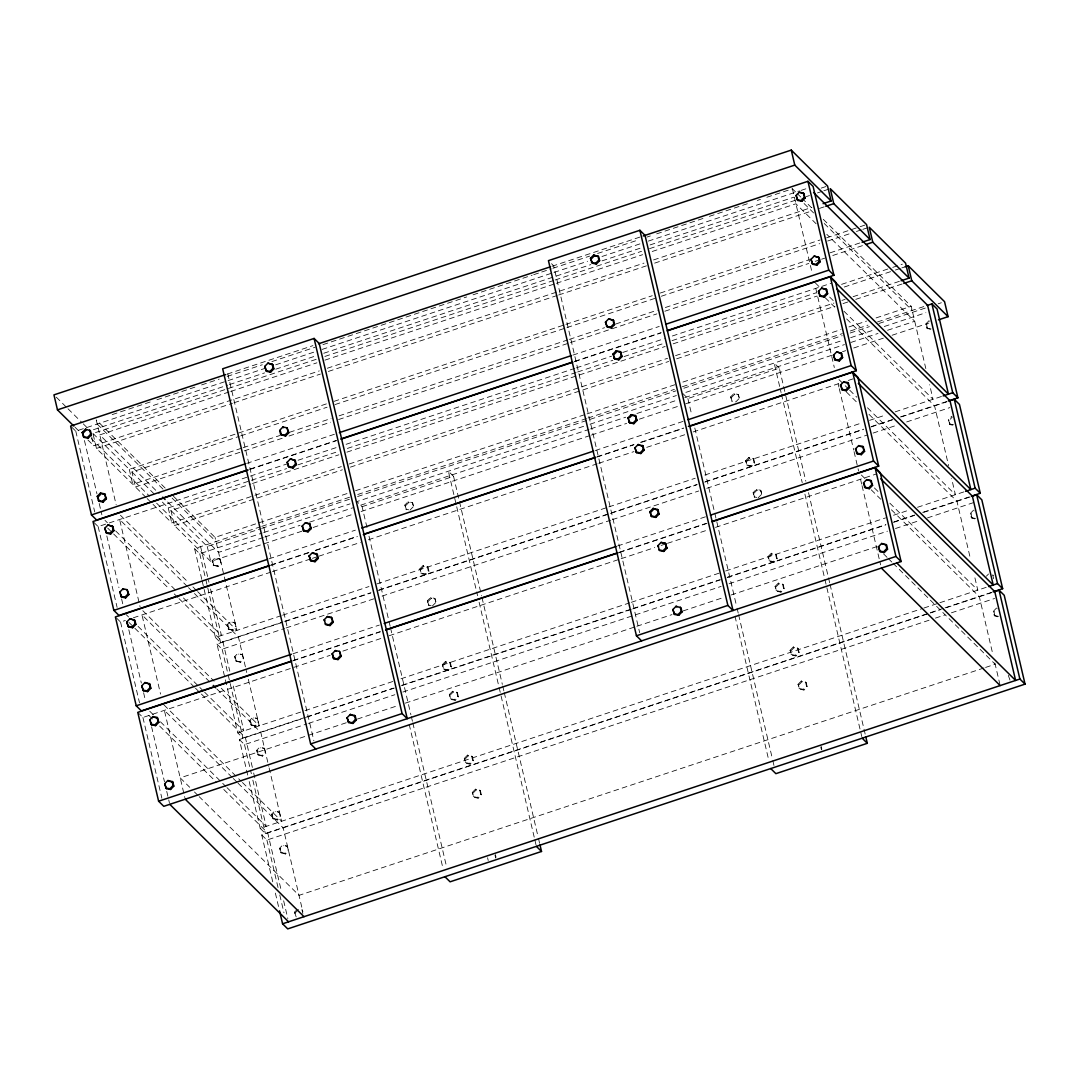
<?xml version="1.0" encoding="UTF-8"?>
<svg xmlns="http://www.w3.org/2000/svg" width="1079" height="1079" viewBox="0 0 1079 1079"><rect width="100%" height="100%" fill="white"/><g stroke="black" fill="none" stroke-linecap="round" stroke-linejoin="round"><path stroke-width="0.75" stroke-dasharray="5 3.75" d="M219.563 558.409L221.249 563.292L218.025 566.61L213.116 565.045L212.131 560.878L215.355 557.56L220.278 559.124L215.355 557.56M213.831 565.747L212.846 561.593L216.07 558.275M213.116 565.045L217.311 565.895L220.534 562.577M234.534 622.273L236.234 627.142L233.01 630.46L228.087 628.895L227.116 624.741L230.34 621.423L235.249 622.974L230.34 621.423M228.802 629.61L227.831 625.442L231.054 622.124M228.087 628.895L232.295 629.745L235.519 626.44M242.033 654.225L243.719 659.094L240.496 662.412L235.586 660.847L234.602 656.679L237.825 653.361L242.748 654.926L237.825 653.361M236.301 661.562L235.316 657.394L238.54 654.076M235.586 660.847L239.781 661.697L243.004 658.379M404.854 505.053L406.554 509.922L404.854 505.053L408.078 501.735L412.286 502.585L413.972 507.454L412.286 502.585M405.583 505.754L408.806 502.45L413.001 503.3M410.033 510.07L413.257 506.752M257.004 718.074L258.704 722.943L255.48 726.261L250.557 724.71L249.586 720.543L252.81 717.225L257.719 718.776L252.81 717.225M251.272 725.412L250.301 721.244L253.525 717.926M250.557 724.71L254.765 725.56L257.989 722.242M419.839 568.903L423.062 565.598L427.972 567.149L428.956 571.317L425.733 574.635L421.525 573.785L419.839 568.903L421.525 573.785M420.554 569.618L423.777 566.3L427.972 567.149M420.81 573.07L425.018 573.92L428.242 570.602L427.257 566.448M264.018 747.936L265.704 752.818L262.48 756.123L257.557 754.572L256.586 750.404L259.81 747.086L264.733 748.651L259.81 747.086M258.286 755.273L257.301 751.119L260.525 747.801M257.557 754.572L261.765 755.421L264.989 752.103M427.324 600.855L429.024 605.724L427.324 600.855L430.548 597.537L434.756 598.386L436.442 603.269L434.756 598.386M428.053 601.569L431.276 598.252L435.471 599.101M432.504 605.872L435.727 602.554M278.989 811.799L280.688 816.668L277.465 819.986L272.542 818.421L271.571 814.254L274.794 810.949L279.704 812.5L274.794 810.949M273.257 819.136L272.286 814.969L275.509 811.651M272.542 818.421L276.737 819.271L279.96 815.967M442.309 664.704L445.533 661.4L450.456 662.951L451.427 667.119L448.203 670.437L443.995 669.587L442.309 664.704L443.995 669.587M443.024 665.419L446.247 662.101L450.456 662.951M443.28 668.872L447.488 669.722L450.712 666.417L449.727 662.25M286.974 845.828L288.659 850.697L285.436 854.015L280.527 852.45L279.542 848.296L282.765 844.978L287.688 846.529L282.765 844.978M281.241 853.165L280.257 848.998L283.48 845.68M280.527 852.45L284.721 853.314L287.945 849.996M730.645 396.897L732.344 401.766L730.645 396.897L733.868 393.579L738.076 394.428L739.762 399.297L738.076 394.428M731.36 397.598L734.583 394.294L738.791 395.143M449.309 694.579L452.533 691.261L457.456 692.826L458.427 696.98L455.203 700.298L451.009 699.448L449.309 694.579L451.009 699.448M450.024 695.281L453.247 691.976L457.456 692.826M739.048 398.596L735.824 401.914L731.629 401.064M450.294 698.747L454.488 699.597L457.712 696.279L456.741 692.111M294.527 912.146L296.212 917.015L294.527 912.146L297.75 908.828M295.241 912.861L298.465 909.543M745.629 460.746L748.853 457.429L753.762 458.993L754.747 463.161L751.524 466.479L747.315 465.629L745.629 460.746L747.315 465.629M746.344 461.461L749.568 458.143L753.762 458.993M464.294 758.429L467.517 755.111L472.427 756.676L473.411 760.843L470.188 764.161L465.98 763.312L464.294 758.429L465.98 763.312M465.009 759.144L468.232 755.826L472.427 756.676M746.601 464.914L750.809 465.764L754.032 462.446L753.048 458.278M465.265 762.597L469.473 763.446L472.696 760.129L471.712 755.974M753.115 492.698L754.814 497.567L753.115 492.698L756.339 489.38L760.547 490.23L762.233 495.113L760.547 490.23M753.83 493.413L757.053 490.095L761.261 490.945M930.368 329.365L926.848 328.097L925.863 323.929L929.086 320.611M758.294 497.716L761.518 494.398M927.562 328.798L926.591 324.644L929.815 321.326M472.278 792.458L475.502 789.154L480.411 790.705L481.396 794.872L478.172 798.19L473.964 797.341L472.278 792.458L473.964 797.341M472.993 793.173L476.217 789.855L480.411 790.705M473.249 796.626L477.444 797.475L480.668 794.171L479.696 790.003M768.1 556.548L771.323 553.244L776.233 554.795L777.217 558.962L773.994 562.28L769.786 561.431L768.1 556.548L769.786 561.431M768.814 557.263L772.038 553.945L776.233 554.795M769.071 560.716L773.279 561.566L776.502 558.248L775.518 554.093M775.1 586.423L778.323 583.105L783.246 584.67L784.217 588.824L780.994 592.142L776.799 591.292L775.1 586.423L776.799 591.292M775.814 587.124L779.038 583.82L783.246 584.67M776.084 590.591L780.279 591.44L783.502 588.122L782.531 583.955M950.033 424.613L948.333 419.731L951.557 416.413L952.285 417.128L949.061 420.446L950.033 424.613L954.227 425.463M790.084 650.273L793.308 646.955L798.217 648.519L799.202 652.687L795.978 656.005L791.77 655.155L790.084 650.273L791.77 655.155M790.799 650.988L794.023 647.67L798.217 648.519M791.055 654.44L795.25 655.29L798.473 651.972L797.502 647.805M798.055 684.302L801.279 680.997L806.202 682.548L807.173 686.716L803.949 690.034L799.755 689.184L798.055 684.302L799.755 689.184M798.77 685.017L802.007 681.699L806.202 682.548M974.809 518.891L971.302 517.623L970.318 513.456L973.541 510.138M972.017 518.325L971.033 514.157L974.256 510.853M799.04 688.469L803.235 689.319L806.458 686.001L805.487 681.847M986.368 576.199L988.526 574.001M997.778 616.783L994.258 615.502L993.287 611.348L996.51 608.03M994.973 616.217L994.002 612.049L997.225 608.731M227.359 374.049L312.95 345.631M552.043 266.257L640.009 237.056M112.203 414.606L150.534 401.874M156.914 399.756L195.232 387.037M201.625 384.92L219.185 379.08M227.17 376.436L262.291 364.769M271.881 361.6L314.987 347.276M322.972 344.633L466.681 296.927M473.061 294.81L532.136 275.185M533.741 274.659L540.12 272.542M541.725 272.016L551.302 268.833M552.893 268.293L589.62 256.114M597.604 253.457L639.119 239.673M647.103 237.029L650.3 235.964M656.679 233.846L702.982 218.471M709.375 216.353L750.89 202.569M757.269 200.451L760.466 199.386M766.859 197.268L792.404 188.785L795.965 192.318M71.659 427.109L75.786 431.182L266.108 367.993M275.711 364.81L315.688 351.538M322.095 349.421L552.394 272.96M553.999 272.421L587.583 261.28M601.974 256.492L640.36 243.746M648.358 241.103L799.552 190.902M801.09 190.39L808.805 187.827M93.455 429.712L227.804 385.109M229.395 384.583L264.584 372.902M275.779 369.18L315.769 355.908M323.767 353.251L590.86 264.584M602.055 260.862L642.045 247.59M650.044 244.933L793.982 197.147M821.173 188.124L825.974 186.532M241.521 448.23L132.771 484.336L96.463 448.432L92.942 433.434L316.862 359.105M324.86 356.448L553.567 280.513M555.159 279.987L641.533 251.313M649.531 248.656L795.075 200.343M806.269 196.621L809.466 195.555M817.464 192.912L822.265 191.32M823.857 190.781L828.659 189.189M229.085 391.96L99.754 434.904L159.166 493.642M230.69 391.434L316.916 362.814M324.887 360.157L554.822 283.831M556.413 283.291L642.639 254.671M652.215 251.488L795.911 203.783L816.115 223.758M87.912 439.976L93.779 445.775L319.29 370.906M327.288 368.249L643.961 263.114M653.55 259.931L811.894 207.37M96.463 448.432L232.417 403.303M234.008 402.764L320.382 374.089M328.367 371.446L557.088 295.511M558.679 294.985L646.645 265.771M654.643 263.128L811.381 211.093M819.379 208.436L824.181 206.844M92.942 433.434L129.251 469.338L327.571 403.492M333.977 401.375L564.277 324.914M565.882 324.388L652.242 295.713M660.24 293.056L820.188 239.956M826.581 237.839L858.56 227.21M860.165 226.684L864.967 225.093M146.002 497.419L135.455 486.993L131.948 471.995L239.106 436.415M240.698 435.889L327.072 407.215M335.056 404.558L565.369 328.097M566.974 327.571L654.94 298.37M661.333 296.239L819.676 243.679M827.674 241.022L850.063 233.59M856.456 231.472L861.258 229.867M862.849 229.341L867.651 227.75M243.126 447.691L279.906 435.484M289.509 432.301L331.091 418.49M339.089 415.833L567.797 339.912M569.402 339.372L604.591 327.692M615.785 323.983L657.367 310.172M665.365 307.515L809.304 259.729M830.102 252.823L860.489 242.735M135.455 486.993L242.613 451.413M244.218 450.887L282.604 438.141M288.997 436.024L330.579 422.213M338.577 419.556L568.889 343.095M570.494 342.569L656.855 313.895M664.853 311.238L808.791 263.451M815.198 261.334L819.986 259.742M821.591 259.203L824.788 258.137M832.786 255.494L863.173 245.405M246.605 463.43L334.571 434.217M572.882 355.112L659.242 326.438M250.166 469.055L336.527 440.38M574.837 361.276L661.198 332.602M249.748 469.473L336.108 440.798M574.419 361.694L660.78 333.02M94.035 522.533L98.162 526.619L288.498 463.43M298.087 460.247L336.473 447.502M346.076 444.319L574.783 368.384M576.375 367.858L611.564 356.178M622.758 352.455L664.34 338.644M672.338 336.001L831.194 283.264M162.389 502.113L168.243 507.899L249.815 480.816M251.42 480.29L286.596 468.61M297.804 464.887L337.781 451.615M347.384 448.432L576.092 372.498M577.683 371.972L612.872 360.292M624.067 356.569L664.057 343.297M672.055 340.64L815.994 292.854M841.58 284.357L891.16 267.902M892.765 267.363L902.354 264.18M301.931 531.192L210.756 561.458L174.461 525.554L170.941 510.556L250.908 484.012M252.499 483.473L338.873 454.798M346.872 452.155L665.15 346.48M673.148 343.837L817.086 296.051M844.277 287.014L893.857 270.559M895.449 270.033L900.25 268.428M901.855 267.902L905.052 266.837M153.029 504.365L171.763 522.897L253.336 495.814M254.927 495.288L341.301 466.614M349.299 463.957L667.577 358.295M675.562 355.638L833.905 303.078M841.903 300.421L845.1 299.355M853.098 296.698L899.481 281.295M174.461 525.554L342.394 469.797M350.392 467.14L668.656 361.478M676.654 358.821L834.998 306.261M842.996 303.604L847.797 302.012M855.782 299.355L902.165 283.966M173.463 496.259L215.045 537.382L347.573 493.386M355.557 490.729L585.479 414.403M587.084 413.877L674.901 384.717M682.886 382.074L840.959 329.594M848.93 326.937L866.504 321.11M876.081 317.927L911.202 306.274L925.822 368.586M201.786 579.356L194.598 548.658L260.16 526.889M261.765 526.363L349.731 497.163M357.729 494.506L586.437 418.571M588.042 418.045L674.402 389.371M682.4 386.714L842.335 333.627M850.333 330.97L867.934 325.13M877.524 321.933L925.512 306.004M170.941 510.556L207.249 546.46L260.026 528.939M261.617 528.4L349.583 499.199M357.581 496.542L675.859 390.881M683.857 388.224L842.2 335.663M850.198 333.006L869.391 326.64M878.98 323.457L926.969 307.515M938.164 303.806L941.36 302.74M194.598 548.658L199.75 553.77L262.13 533.053M263.721 532.527L350.095 503.853M583.604 426.326L356.947 501.573L362.099 506.685L367.48 529.614M589.997 424.209L676.371 395.534M685.88 392.378L842.699 340.317M850.697 337.66L874.691 329.702M884.281 326.505L925.863 312.708M263.276 537.531L218.565 552.381L166.287 500.683M264.868 537.005L300.002 525.338M309.579 522.169L352.685 507.845M360.669 505.201L588.999 429.402M590.591 428.876L625.726 417.209M636.893 413.5L676.816 400.242M684.801 397.598L844.466 344.592M850.859 342.461L877.996 333.451M887.585 330.268L914.722 321.259L826.811 234.332M362.099 506.685L453.544 476.325L481.585 595.905M682.737 393.417L687.889 398.529L779.321 368.168L805.838 481.207M313.126 527.469L353.103 514.197M361.101 511.54L589.808 435.619M591.413 435.08L626.602 423.4M639.388 419.151L677.774 406.405M685.772 403.762L832.921 354.91M842.51 351.714L845.707 350.662M853.705 348.004L884.092 337.916M892.09 335.259L928.884 323.053M268.981 558.855L355.355 530.18M595.257 450.536L683.223 421.336M270.95 565.018L309.336 552.273M315.729 550.155L357.311 536.344M597.213 456.7L634.007 444.494M640.4 442.363L683.587 428.026M270.532 565.436L308.918 552.691M315.311 550.573L356.893 536.762M596.808 457.118L633.589 444.912M641.587 442.255L683.169 428.444M116.424 617.957L120.551 622.043L125.353 620.452M133.351 617.795L270.896 572.126M272.488 571.6L310.873 558.855M312.478 558.329L317.28 556.737M318.871 556.198L360.453 542.4M368.452 539.743L597.159 463.808M598.764 463.282L633.953 451.602M646.739 447.353L685.125 434.608M693.123 431.951L838.666 383.638M848.269 380.455L853.57 378.689M202.164 580.974L215.436 637.514L281.012 615.745M282.604 615.205L368.978 586.544M376.962 583.887L607.275 507.427M608.88 506.887L695.24 478.226M704.843 475.03L861.581 422.995M869.58 420.351L885.562 415.037M895.165 411.854L941.549 396.452M215.436 637.514L220.588 642.612L282.968 621.909M284.559 621.369L370.933 592.708M378.931 590.051L697.209 484.39M705.207 481.733L863.537 429.159M871.535 426.515L892.333 419.61M900.318 416.953L946.701 401.55M305.344 717.333L242.977 738.049L237.812 732.938L216.973 644.096L370.515 593.126M378.513 590.469L608.826 514.009M610.417 513.469L696.791 484.808M704.789 482.151L863.119 429.577M871.117 426.92L893.506 419.488M901.504 416.845L946.917 401.766M216.973 644.096L222.139 649.194L284.505 628.491M286.11 627.951L374.076 598.751M382.074 596.094L610.781 520.172M612.386 519.633L698.747 490.972M706.745 488.315L866.68 435.215M873.073 433.084L897.067 425.126M906.67 421.943L949.844 407.606M292.975 653.753L379.336 625.078M617.647 545.961L705.612 516.76M293.326 660.442L379.7 631.781M619.602 552.124L705.963 523.463M292.908 660.861L380.874 631.66M619.184 552.542L707.15 523.342M137.775 712.369L142.927 717.468L330.066 655.344M342.852 651.096L381.238 638.363M389.236 635.706L619.548 559.246M621.14 558.706L654.737 547.566M661.13 545.434L665.932 543.843M667.523 543.317L707.514 530.045M715.512 527.388L875.959 474.113M237.812 732.938L303.388 711.169M304.993 710.643L392.958 681.442M400.956 678.785L629.664 602.851M631.255 602.325L719.221 573.124M725.627 570.993L885.562 517.893M893.56 515.249L909.557 509.935M917.541 507.278L964.666 491.633M306.949 716.807L393.309 688.132M401.307 685.475L631.62 609.015M633.225 608.489L719.585 579.814M727.583 577.157L885.926 524.596M893.925 521.939L914.709 515.034M922.707 512.377L969.09 496.987M247.698 775.059L239.363 739.52L304.939 717.751M306.53 717.225L394.496 688.024M402.494 685.367L631.202 609.433M632.807 608.907L720.772 579.706M727.165 577.575L885.508 525.014M893.506 522.357L914.291 515.452M923.894 512.269L970.277 496.866M239.363 739.52L244.515 744.618L306.895 723.915M308.486 723.389L394.86 694.714M402.858 692.057L721.136 586.396M729.121 583.739L887.464 531.178M895.462 528.521L919.456 520.55M927.454 517.907L973.838 502.504M346.265 722.755L180.206 777.878L189.715 787.279M357.432 719.046L397.355 705.787M405.34 703.144L635.261 626.805M636.853 626.279L671.988 614.612M683.169 610.903L724.683 597.119M731.063 595.001L876.364 546.77M249.209 781.52L260.201 828.375L922.343 608.543M923.934 608.016L938.325 603.242M939.93 602.702L987.905 586.774M260.201 828.375L265.353 833.474L929.1 613.115M930.691 612.589L943.491 608.34M945.096 607.814L991.466 592.411M272.731 881.799L261.738 834.957L928.682 613.533M930.273 613.007L939.876 609.824M946.27 607.693L991.682 592.627M261.738 834.957L266.904 840.055L929.046 620.236M935.439 618.105L945.029 614.922M951.435 612.805L994.609 598.467M983.994 667.955L299.018 895.354L199.21 796.68M985.586 667.429L995.175 664.246L892.994 563.211M926.848 328.097L931.042 328.947M949.318 423.899L953.512 424.748M971.302 517.623L975.497 518.473M754.1 496.866L756.892 497.432M994.258 615.502L998.453 616.352M405.839 509.221L408.631 509.787M428.309 605.022L431.114 605.589M797.152 193.492L800.712 197.012M801.899 198.185L811.408 207.586M823.29 219.334L911.202 306.274M804.071 203.526L813.579 212.927M824.262 223.501L912.187 310.428M925.863 323.929L926.591 324.644M815.4 282.981L818.974 286.501M829.657 297.076L833.231 300.596M843.913 311.17L933.025 399.284L929.612 384.744M825.26 297.777L834.768 307.178M846.651 318.925L934.562 405.866L948.589 465.629M948.333 419.731L949.061 420.446M838.976 379.579L848.485 388.979M849.672 390.153L856.793 397.207M867.489 407.781L955.401 494.708L951.624 478.55M970.318 513.456L971.033 514.157M846.462 392.041L858.344 403.789M869.027 414.363L956.952 501.29L970.21 557.83M993.435 575.552L992.72 574.851L993.705 579.005M779.321 368.168L774.169 363.07L781.088 392.554M861.352 475.003L864.926 478.536M874.422 487.937L877.996 491.458M889.878 503.205L977.79 590.146L974.377 575.606M871.212 489.812L880.72 499.213M891.416 509.787L979.327 596.727L992.977 654.872M993.287 611.348L994.002 612.049M733.868 393.579L734.583 394.294M883.485 553.81L887.059 557.344M888.246 558.517L891.807 562.038M1009.957 680.067L1008.258 675.198M754.032 462.446L754.747 463.161M748.853 457.429L749.568 458.143M551.544 263.694L553.608 265.744L639.672 632.685M750.809 465.764L751.524 466.479M756.339 489.38L757.053 490.095M771.323 553.244L772.038 553.945M776.502 558.248L777.217 558.962M773.279 561.566L773.994 562.28M778.323 583.105L779.038 583.82M783.502 588.122L784.217 588.824M780.279 591.44L780.994 592.142M793.308 646.955L794.023 647.67M798.473 651.972L799.202 652.687M795.25 655.29L795.978 656.005M801.279 680.997L802.007 681.699M806.458 686.001L807.173 686.716M803.235 689.319L803.949 690.034M453.544 476.325L448.378 471.226L477.579 595.729M408.078 501.735L408.806 502.45M423.062 565.598L423.777 566.3M428.242 570.602L428.956 571.317M425.018 573.92L425.733 574.635M430.548 597.537L431.276 598.252M450.712 666.417L451.427 667.119M445.533 661.4L446.247 662.101M447.488 669.722L448.203 670.437M452.533 691.261L453.247 691.976M457.712 696.279L458.427 696.98M454.488 699.597L455.203 700.298M467.517 755.111L468.232 755.826M472.696 760.129L473.411 760.843M469.473 763.446L470.188 764.161M475.502 789.154L476.217 789.855M480.668 794.171L481.396 794.872M165.154 488.045L96.247 419.906L116.168 504.837M477.444 797.475L478.172 798.19M97.218 424.074L164.939 491.026M172.074 498.08L216.029 541.55M56.297 397.193L66.831 407.619M68.004 408.779L82.058 422.671M83.231 423.831L86.738 427.297M131.948 471.995L155.363 495.153M91.297 438.587L149.509 496.151M156.63 503.205L200.6 546.675L208.935 582.215M217.311 565.895L218.025 566.61M212.131 560.878L212.846 561.593M75.031 427.244L80.885 433.03M147.176 498.579L151.856 503.205M120.43 515.263L188.151 582.228M192.912 586.922L196.472 590.456M197.659 591.629L236.867 630.392L215.045 537.382M227.116 624.741L227.831 625.442M232.295 629.745L233.01 630.46M187.328 586.463L119.607 519.498L140.068 606.735M188.515 587.637L193.262 592.331M194.449 593.504L238.405 636.974L246.74 672.514M105 520.388L107.374 522.735M115.696 530.962L176.282 590.874M183.417 597.928L221.438 635.518L210.445 588.675M107.738 528.144L112.486 532.851M113.673 534.024L169.511 589.228M174.272 593.936L177.833 597.456M179.02 598.629L222.975 642.099L229.8 671.178M234.602 656.679L235.316 657.394M239.781 661.697L240.496 662.412M142.819 610.701L214.101 681.186M221.235 688.227L259.243 725.83L248.264 678.974M254.765 725.56L255.48 726.261M249.586 720.543L250.301 721.244M209.704 681.888L141.983 614.922L160.555 694.08M216.839 688.941L260.794 732.412L268.752 766.333M126.203 614.639L128.576 616.999M138.072 626.386L198.671 686.311M199.858 687.485L203.418 691.005M204.605 692.178L243.814 730.955L232.821 684.099M128.927 622.394L133.675 627.101M134.875 628.275L194.274 687.013M195.461 688.186L200.208 692.893M201.395 694.067L245.365 737.523L252.553 768.221M256.586 750.404L257.301 751.119M261.765 755.421L262.48 756.123M164.008 704.951L241.237 781.317M242.424 782.491L281.632 821.254L270.64 774.412M271.571 814.254L272.286 814.969M276.737 819.271L277.465 819.986M232.093 777.325L164.372 710.36L184.833 797.583M233.28 778.499L236.84 782.019M238.027 783.192L283.17 827.836L302.875 911.836M149.765 711.25L153.326 714.77M160.461 721.824L225.808 786.429M226.995 787.616L266.203 826.379L252.931 769.84M148.929 715.485L152.503 719.005M159.625 726.059L216.65 782.437M223.785 789.491L267.74 832.961L280.999 889.501M279.542 848.296L280.257 848.998M284.721 853.314L285.436 854.015M194.463 791.973L198.023 795.506M302.659 910.393L301.945 909.678L302.929 913.846M994.865 662.951L999.788 683.924M792.404 188.785L812.325 273.729M815.764 288.376L834.323 367.534M838.14 383.814L838.896 387.037M839.273 388.656L853.678 450.037M854.055 451.656L858.601 471.051M860.529 479.238L861.662 484.093M862.04 485.698L880.612 564.856M808.535 492.671L828.119 576.213M828.51 577.858L829.657 582.768M830.048 584.4L865.398 735.109M781.466 394.186L802.223 482.65M804.907 494.115L824.504 577.67M824.882 579.302L861.77 736.566M821.173 746.412L821.834 749.177M820.782 747.086L821.443 749.865M687.889 398.529L691.733 414.902M694.809 428.012L736.687 606.573M737.078 608.205L738.225 613.115M738.616 614.76L772.416 758.915M772.807 760.56L773.953 765.47M734.988 616.217L768.801 760.371M481.976 597.55L502.342 684.369M502.72 686.015L503.866 690.924M504.257 692.556L538.07 836.724M538.448 838.356L539.608 843.265M479.116 602.271L498.714 685.826M499.091 687.458L534.442 838.167M534.833 839.813L535.98 844.722M495.396 854.568L496.043 857.346M495.005 855.242L495.652 858.021M487.573 857.711L488.221 860.489M369.018 536.169L388.615 619.71M388.993 621.356L390.153 626.265M390.531 627.911L410.897 714.73M411.288 716.362L412.434 721.285M412.825 722.917L446.639 867.071M409.197 724.373L442.633 866.882M227.817 373.9L313.881 740.841M269.13 767.951L270.263 772.793M207.249 546.46L210.756 561.458M283.656 900.803L287.823 918.58M199.75 553.77L220.588 642.612M222.139 649.194L227.817 673.431M228.195 675.036L242.977 738.049M244.515 744.618L251.34 773.697M252.85 780.157L265.353 833.474M266.904 840.055L278.261 888.516M279.785 894.977L283.952 912.753M275.374 893.102L279.164 909.26M168.243 507.899L171.763 522.897M129.251 469.338L132.771 484.336M91.661 436.779L93.779 445.775M84.445 440.502L96.948 493.804M99.214 503.502L101.871 514.804M106.821 535.926L118.946 587.623M121.603 598.926L122.736 603.781M128.819 629.745L141.336 683.047M143.601 692.745L145.112 699.205M151.586 726.787L164.467 781.709M166.746 791.406L169.39 802.709M75.786 431.182L94.736 511.959M98.162 526.619L117.112 607.383M120.551 622.043L139.501 702.807M142.927 717.468L161.877 798.244"/><path stroke-width="1.5" d="M82.287 432.49L85.511 429.172L90.434 430.737L91.405 434.891L88.181 438.209L83.987 437.359L82.287 432.49L83.987 437.359M83.002 433.192L86.226 429.887L85.511 429.172M83.272 436.658L87.466 437.508L90.69 434.19L89.719 430.022M97.272 496.34L100.495 493.022L104.69 493.872L106.389 498.754L103.166 502.072L98.958 501.222L97.272 496.34L97.987 497.055L101.21 493.737L100.495 493.022M98.243 500.508L102.451 501.357L105.675 498.039L104.69 493.872M104.757 528.292L107.981 524.974L112.904 526.539L113.875 530.706L110.651 534.011L106.457 533.161L104.757 528.292L106.133 531.772M264.692 366.455L267.929 363.137L272.839 364.702L273.823 368.87L270.6 372.174L266.392 371.324L264.692 366.455L266.068 369.935M105.742 532.46L109.937 533.309L113.16 529.991L112.189 525.824M265.677 370.623L269.871 371.473L273.095 368.155L272.124 363.987M119.742 592.142L122.966 588.837L127.16 589.687L128.86 594.556L125.636 597.874L121.428 597.024L119.742 592.142L120.457 592.857M282.9 427.001L279.677 430.305L280.648 434.473L285.571 436.037L288.794 432.719L287.095 427.85L282.9 427.001L283.615 427.702M120.713 596.309L124.921 597.159L128.145 593.841L127.16 589.687M280.648 434.473L284.856 435.323L288.08 432.018L287.095 427.85M126.742 622.017L129.966 618.699L134.888 620.263L135.86 624.417L132.636 627.735L128.441 626.886L126.742 622.017L128.441 626.886M287.176 462.257L290.399 458.939L295.309 460.504L296.293 464.671L293.07 467.989L288.862 467.14L287.176 462.257L288.538 465.75M127.727 626.184L131.921 627.034L135.145 623.716L134.174 619.548M288.147 466.425L292.342 467.274L295.565 463.957L294.594 459.789M141.727 685.866L144.95 682.548L149.86 684.113L150.844 688.281L147.621 691.599L143.413 690.749L141.727 685.866L143.413 690.749M302.147 526.12L305.37 522.802L309.565 523.652L311.265 528.521L308.041 531.839L303.846 530.989L302.147 526.12L302.862 526.822M142.698 690.034L146.906 690.884L150.129 687.566L149.145 683.398M303.118 530.275L307.326 531.138L310.55 527.82L309.565 523.652M590.483 258.299L593.706 254.981L598.629 256.546L599.6 260.713L596.377 264.018L592.182 263.168L590.483 258.299L591.858 261.779M591.198 259L594.421 255.696L597.226 256.262M149.698 719.895L152.921 716.591L157.129 717.441L158.829 722.31L155.592 725.627L151.397 724.778L149.698 719.895L150.426 720.61M309.147 555.982L312.37 552.664L317.293 554.228L318.265 558.396L315.041 561.7L310.846 560.851L309.147 555.982L310.846 560.851M591.467 262.467L595.662 263.316L598.885 259.999L597.914 255.831M150.682 724.063L154.877 724.913L158.1 721.595L157.129 717.441M310.132 560.149L314.326 560.999L317.55 557.681L316.579 553.514M605.467 322.149L608.691 318.844L613.6 320.396L614.585 324.563L611.361 327.881L607.153 327.031L605.467 322.149L606.83 325.642M164.682 783.759L167.906 780.441L172.829 782.005L173.8 786.159L170.576 789.477L166.368 788.628L164.682 783.759L166.368 788.628M324.132 619.832L327.355 616.527L331.55 617.377L333.249 622.246L330.026 625.564L325.818 624.714L324.132 619.832L324.846 620.546M606.438 326.317L610.647 327.166L613.87 323.848L612.885 319.694M165.653 787.926L169.862 788.776L173.085 785.458L172.1 781.29M325.103 623.999L329.311 624.849L332.534 621.544L331.55 617.377M612.953 354.101L616.176 350.783L620.385 351.633L622.07 356.515L618.847 359.833L614.652 358.983L612.953 354.101L613.668 354.816L616.905 351.498L616.176 350.783M613.938 358.268L618.132 359.118L621.356 355.8L620.385 351.633M332.116 653.874L335.34 650.556L339.534 651.406L341.234 656.275L338.01 659.593L333.802 658.743L332.116 653.874L332.831 654.575M333.087 658.028L337.282 658.878L340.519 655.573L339.534 651.406M796.032 195.542L799.256 192.224L803.45 193.074L805.15 197.943L801.926 201.26L797.718 200.411L796.032 195.542L796.747 196.243M797.003 199.696L801.198 200.559L804.421 197.241L803.45 193.074M627.938 417.964L631.161 414.646L635.356 415.496L637.055 420.365L633.832 423.683L629.623 422.833L627.938 417.964L628.652 418.665M629.731 417.56L631.876 415.348L636.07 416.197M628.909 422.118L633.117 422.968L636.34 419.664L635.356 415.496M347.087 717.724L350.311 714.406L355.234 715.97L356.205 720.138L352.981 723.443L348.787 722.593L347.087 717.724L348.787 722.593M348.058 721.891L352.267 722.741L355.49 719.423L354.519 715.256M811.003 259.392L814.227 256.074L819.15 257.638L820.121 261.806L816.897 265.11L812.703 264.261L811.003 259.392L812.703 264.261M634.938 447.825L638.161 444.508L643.084 446.072L644.055 450.24L640.832 453.544L636.637 452.694L634.938 447.825L636.637 452.694M811.974 263.559L816.183 264.409L819.406 261.091L818.421 256.923M635.922 451.993L640.117 452.843L643.34 449.525L642.369 445.357M818.502 291.343L821.726 288.026L826.635 289.59L827.62 293.744L824.396 297.062L820.188 296.212L818.502 291.343L820.188 296.212M819.474 295.511L823.668 296.361L826.892 293.043L825.921 288.875M649.922 511.675L653.146 508.371L658.055 509.922L659.04 514.09L655.816 517.407L651.608 516.558L649.922 511.675L651.608 516.558M650.637 512.39L653.861 509.072L658.055 509.922M650.893 515.843L655.101 516.693L658.325 513.375L657.34 509.221M833.474 355.193L836.697 351.875L841.62 353.44L842.591 357.608L839.368 360.925L835.173 360.076L833.474 355.193L835.173 360.076M657.893 545.718L661.117 542.4L665.325 543.25L667.024 548.119L663.787 551.436L659.593 550.587L657.893 545.718L658.622 546.419M834.445 359.361L838.653 360.211L841.876 356.893L840.905 352.739M658.878 549.872L663.072 550.722L666.296 547.417L665.325 543.25M840.474 385.068L843.697 381.75L847.905 382.6L849.591 387.469L846.368 390.787L842.173 389.937L840.474 385.068L841.202 385.769M841.458 389.222L845.653 390.072L848.876 386.768L847.905 382.6M672.878 609.568L676.101 606.25L681.024 607.814L681.995 611.982L678.772 615.286L674.564 614.437L672.878 609.568L674.564 614.437M673.849 613.735L678.057 614.585L681.281 611.267L680.296 607.099M855.458 448.918L858.682 445.6L862.876 446.45L864.576 451.332L861.352 454.637L857.144 453.787L855.458 448.918L856.173 449.633M856.429 453.086L860.637 453.935L863.861 450.617L862.876 446.45M866.666 479.629L863.443 482.947L865.129 487.829L869.337 488.679L872.56 485.361L870.861 480.479L866.666 479.629L871.576 481.194M864.414 487.115L868.622 487.964L871.845 484.646L870.861 480.479M878.414 546.81L881.637 543.492L886.56 545.043L887.531 549.211L884.308 552.529L880.113 551.679L878.414 546.81L880.113 551.679M879.398 550.964L883.593 551.828L886.817 548.51L885.846 544.342M823.088 203.648L831.086 200.991L827.566 186.006L791.258 150.102L53.95 394.874L57.47 409.872L73.858 426.084M57.47 409.872L794.778 165.1L831.086 200.991M314.097 338.442L402.076 713.57L407.242 718.681L319.249 343.54L314.097 338.442L222.665 368.789L310.644 743.93L315.81 749.028M639.887 230.286L727.866 605.413L733.032 610.525L645.04 235.384L639.887 230.286L548.442 260.632L636.435 635.774L641.6 640.872M225.767 374.575L70.621 426.084L91.459 514.926L96.624 520.038L246.97 470.12M318.534 343.783L550.438 266.796M643.205 235.991L807.942 181.299L813.094 186.411L833.932 275.253L667.604 330.471M825.772 206.305L833.77 203.648L870.079 239.551L862.081 242.209M866.37 244.34L872.776 242.209L909.071 278.112L901.086 280.769M91.459 514.926L245 463.957M339.372 432.625L571.277 355.638M665.635 324.307L828.78 270.155L833.932 275.253M341.328 438.789L571.641 362.328M248.143 470.012L93.01 521.508L113.848 610.363L119.014 615.462L269.345 565.544M340.91 439.207L572.814 362.22M667.186 330.889L830.317 276.737L835.483 281.835L856.321 370.69L688.389 426.434M905.052 266.837L908.248 265.785L944.557 301.675L948.077 316.673L938.474 319.856M903.77 283.426L911.768 280.769L948.077 316.673M927.104 305.478L931.905 303.887L937.058 308.985L957.896 397.841L948.306 401.024M113.848 610.363L267.39 559.381M361.748 528.063L593.666 451.062M688.024 419.744L851.156 365.579L856.321 370.69M363.717 534.226L595.621 457.226M268.927 565.962L115.386 616.945L136.224 705.787L141.389 710.886L291.735 660.982M363.299 534.644L595.203 457.644M689.562 426.326L852.707 372.161L857.859 377.259L878.697 466.115L712.369 521.332M943.14 395.926L952.744 392.729L957.896 397.841M949.493 400.902L954.281 399.311L959.447 404.423L980.285 493.265L972.287 495.922M136.224 705.787L291.37 654.279M384.137 623.487L616.042 546.5M710.4 515.169L873.545 461.016L878.697 466.115M386.093 629.65L617.997 552.664M291.317 661.4L137.775 712.369L158.613 801.211L163.779 806.323L901.086 561.539L880.248 472.696L875.082 467.598L711.951 521.75M385.675 630.069L617.593 553.082M965.53 491.35L975.119 488.167L980.285 493.265M971.869 496.34L976.67 494.748L981.823 499.847L1002.661 588.689L993.071 591.885M310.644 743.93L402.076 713.57M636.435 635.774L727.866 605.413M158.613 801.211L895.921 556.44L901.086 561.539M988.593 586.558L997.509 583.591L1002.661 588.689M994.258 591.764L999.046 590.173L1004.212 595.271L1025.05 684.126L287.742 928.898L282.577 923.799L279.542 910.878M282.577 923.799L1019.884 679.028L1025.05 684.126M539.986 844.911L541.523 851.466L450.091 881.813L444.926 876.714M865.776 736.755L867.314 743.31L775.882 773.656L770.716 768.558M804.165 193.775L799.256 192.224M819.15 257.638L814.227 256.074M823.843 289.024L826.635 289.59M841.62 353.44L836.697 351.875M613.6 320.396L608.691 318.844M845.815 382.735L848.62 383.301M618.294 351.781L621.099 352.347M860.799 446.598L863.591 447.165M272.839 364.702L267.929 363.137M640.279 445.506L643.084 446.072M886.56 545.043L881.637 543.492M295.309 460.504L290.399 458.939M666.04 543.951L661.117 542.4M310.293 524.354L305.37 522.802M102.613 494.02L105.405 494.587M313.085 553.379L315.891 553.945M112.904 526.539L107.981 524.974M330.875 617.795L327.355 616.527M133.486 619.966L129.966 618.699M352.428 715.404L355.234 715.97M149.86 684.113L144.95 682.548M155.039 717.575L157.844 718.142M168.621 781.142L172.829 782.005M813.566 192.534L927.616 305.317L948.454 394.159L829.643 276.683M804.421 197.241L805.15 197.943M801.198 200.559L801.926 201.26M819.406 261.091L820.121 261.806M816.183 264.409L816.897 265.11M837.129 289.132L950.006 400.741L970.844 489.583L852.032 372.107M821.726 288.026L822.441 288.74M826.892 293.043L827.62 293.744M823.668 296.361L824.396 297.062M841.876 356.893L842.591 357.608M838.653 360.211L839.368 360.925M858.331 383.382L972.381 496.165L993.219 585.02L874.408 467.531M848.876 386.768L849.591 387.469M843.697 381.75L844.425 382.452M845.653 390.072L846.368 390.787M863.861 450.617L864.576 451.332M858.682 445.6L859.397 446.315M860.637 453.935L861.352 454.637M880.707 478.82L994.771 591.602L1015.609 680.444L896.797 562.968M871.845 484.646L872.56 485.361M868.622 487.964L869.337 488.679M598.885 259.999L599.6 260.713M593.706 254.981L594.421 255.696M886.817 548.51L887.531 549.211M595.662 263.316L596.377 264.018M883.593 551.828L884.308 552.529M881.368 568.093L1000.166 685.57M613.87 323.848L614.585 324.563M610.647 327.166L611.361 327.881M621.356 355.8L622.07 356.515M618.132 359.118L618.847 359.833M631.161 414.646L631.876 415.348M636.34 419.664L637.055 420.365M633.117 422.968L633.832 423.683M638.161 444.508L638.876 445.222M643.34 449.525L644.055 450.24M640.117 452.843L640.832 453.544M653.146 508.371L653.861 509.072M658.325 513.375L659.04 514.09M655.101 516.693L655.816 517.407M862.161 738.198L867.314 743.31M666.296 547.417L667.024 548.119M663.072 550.722L663.787 551.436M676.101 606.25L676.816 606.964M681.281 611.267L681.995 611.982M678.057 614.585L678.772 615.286M273.095 368.155L273.823 368.87M269.871 371.473L270.6 372.174M288.08 432.018L288.794 432.719M284.856 435.323L285.571 436.037M295.565 463.957L296.293 464.671M292.342 467.274L293.07 467.989M310.55 527.82L311.265 528.521M307.326 531.138L308.041 531.839M317.55 557.681L318.265 558.396M314.326 560.999L315.041 561.7M332.534 621.544L333.249 622.246M329.311 624.849L330.026 625.564M536.371 846.354L541.523 851.466M335.34 650.556L336.055 651.257M340.519 655.573L341.234 656.275M337.282 658.878L338.01 659.593M162.727 497.163L165.1 499.51M90.69 434.19L91.405 434.891M87.466 437.508L88.181 438.209M350.311 714.406L351.026 715.121M355.49 719.423L356.205 720.138M352.267 722.741L352.981 723.443M105.675 498.039L106.389 498.754M102.451 501.357L103.166 502.072M113.16 529.991L113.875 530.706M109.937 533.309L110.651 534.011M122.966 588.837L123.68 589.539M128.145 593.841L128.86 594.556M124.921 597.159L125.636 597.874M213.264 685.421L215.638 687.768M135.145 623.716L135.86 624.417M131.921 627.034L132.636 627.735M150.129 687.566L150.844 688.281M146.906 690.884L147.621 691.599M152.921 716.591L153.65 717.292M158.1 721.595L158.829 722.31M154.877 724.913L155.592 725.627M173.085 785.458L173.8 786.159M185.21 799.202L304.008 916.678M169.862 788.776L170.576 789.477M169.767 804.327L288.579 921.803M931.905 303.887L952.744 392.729M954.281 399.311L975.119 488.167M976.67 494.748L997.509 583.591M999.046 590.173L1019.884 679.028M908.248 265.785L911.768 280.769M909.071 278.112L905.564 263.114L869.256 227.224L872.776 242.209M870.079 239.551L866.558 224.553L830.264 188.663L833.77 203.648M807.942 181.299L828.78 270.155M830.317 276.737L851.156 365.579M852.707 372.161L873.545 461.016M875.082 467.598L895.921 556.44M791.258 150.102L794.778 165.1M797.071 197.632L797.718 200.411M841.526 387.159L842.173 389.937M856.497 451.022L857.144 453.787M864.158 483.662L864.805 486.44M614.005 356.205L614.652 358.983M628.976 420.055L629.623 422.833M280.392 431.02L281.363 435.188M303.186 528.211L303.846 530.989M333.155 655.965L333.802 658.743M98.31 498.444L98.958 501.222M120.781 594.246L121.428 597.024M150.75 721.999L151.397 724.778"/></g></svg>
